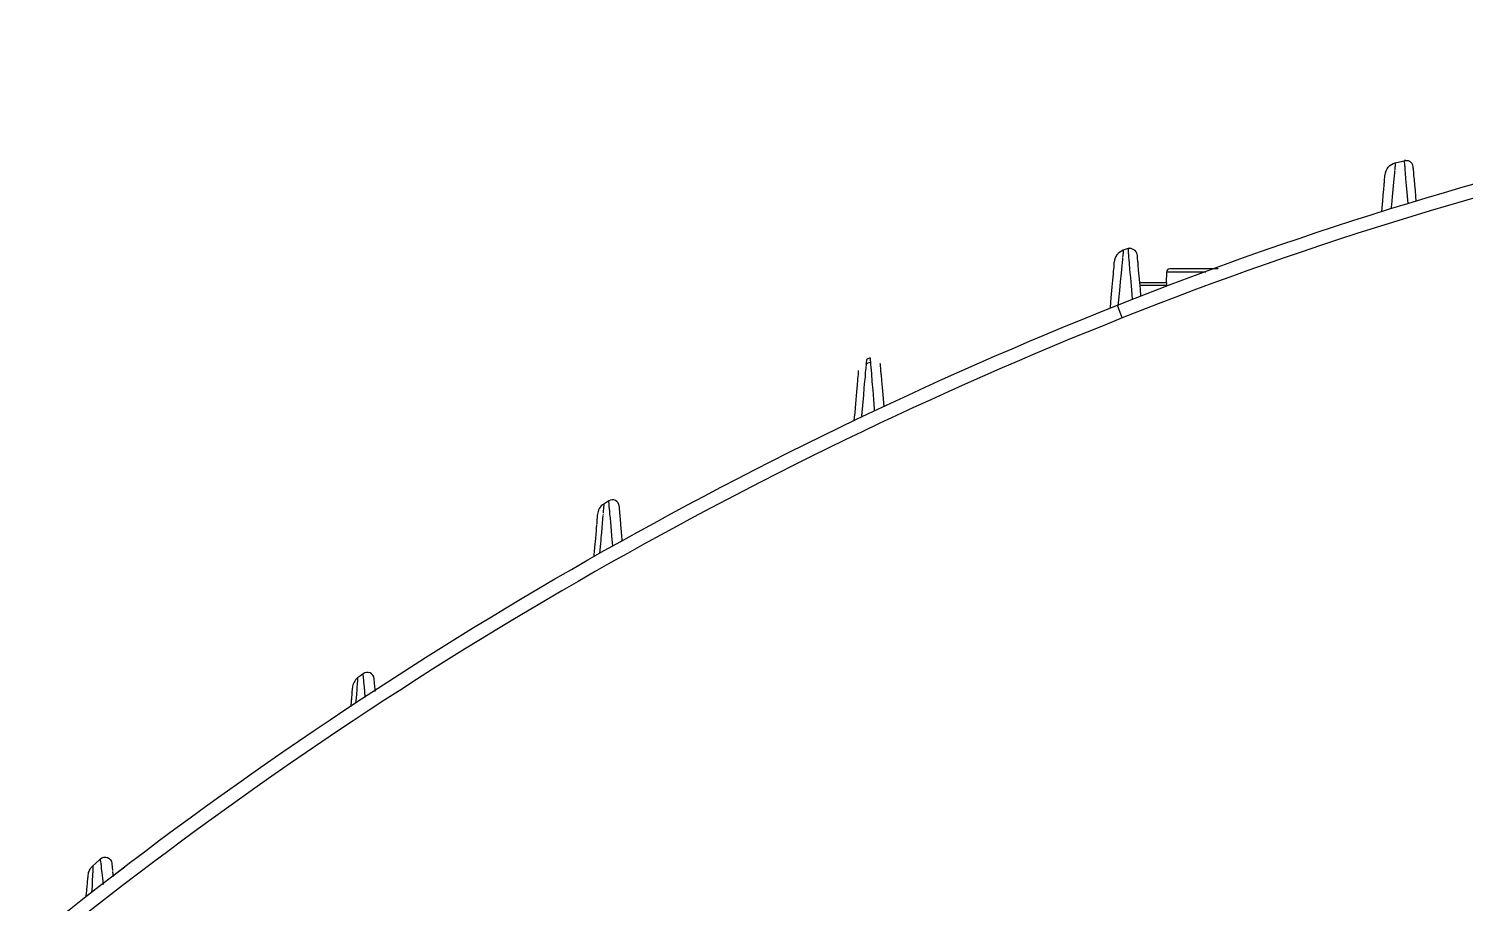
# Model space of a CAD drawing. Header units: millimetres. Extents: x 1291 to 5660, y 748 to 2981.
# Drawn here: x 2518.9 to 2623.8, y 2894.7 to 2958.6 of the extents above; entities that cross this region are included whole.
import ezdxf

# ---------------------------------------------------------------- set-up
doc = ezdxf.new("R2010")
doc.units = ezdxf.units.MM

msp = doc.modelspace()

# ---------------------------------------------------------------- linework, layer by layer
for points in [[(2518.86, 2891.82), (2518.87, 2891.83), (2518.93, 2891.88), (2518.98, 2891.92), (2518.99, 2891.93), (2519, 2891.94), (2519.71, 2892.51), (2520.41, 2893.07), (2521.11, 2893.63), (2521.82, 2894.19, -0.072459), (2598.42, 2938.36, -0.082943), (2685.89, 2957.28), (2698.79, 2957.82), (2711.69, 2958.21), (2724.6, 2958.46), (2737.52, 2958.56)], [(2742.24, 2957.55), (2737.51, 2957.55), (2724.61, 2957.45), (2711.71, 2957.21), (2698.82, 2956.81), (2685.93, 2956.27, 0.082906), (2598.78, 2937.43), (2598.52, 2938.09), (2598.42, 2938.36)], [(2617.74, 2945.19), (2617.77, 2945.49), (2617.81, 2945.95), (2617.85, 2946.39), (2617.88, 2946.8), (2617.92, 2947.16), (2617.92, 2947.24), (2617.93, 2947.32), (2617.94, 2947.45), (2617.95, 2947.58), (2617.96, 2947.68), (2617.97, 2947.77), (2617.97, 2947.83), (2617.98, 2947.87), (2617.98, 2947.88, -0.323074), (2618.73, 2948.77), (2619.47, 2948.94, -0.415061), (2620.01, 2948.48), (2620.01, 2948.47), (2620.02, 2948.44), (2620.02, 2948.39), (2620.03, 2948.31), (2620.04, 2948.22), (2620.05, 2948.1), (2620.05, 2948.04), (2620.06, 2947.98), (2620.06, 2947.9), (2620.07, 2947.83), (2620.1, 2947.51), (2620.14, 2947.14), (2620.18, 2946.74), (2620.21, 2946.31), (2620.24, 2945.97)], [(2599.91, 2941.61), (2599.9, 2941.74), (2599.89, 2941.85), (2599.88, 2941.94), (2599.88, 2942.01), (2599.87, 2942.05), (2599.87, 2942.06, 0.415061), (2599.21, 2942.49), (2598.85, 2942.37, 0.295633), (2598.18, 2941.51), (2598.17, 2941.49), (2598.17, 2941.44), (2598.16, 2941.37), (2598.15, 2941.27), (2598.15, 2941.14), (2598.13, 2940.99), (2598.12, 2940.81), (2598.1, 2940.63), (2598.06, 2940.19), (2598.02, 2939.7), (2597.97, 2939.17), (2597.92, 2938.61), (2597.88, 2938.14)], [(2605.79, 2941.02), (2602.26, 2941.02, 0.404401), (2602.02, 2940.77), (2601.99, 2940.01), (2601.99, 2940.01)], [(2562.24, 2921.12), (2562.23, 2921.21), (2562.21, 2921.5), (2562.19, 2921.79), (2562.14, 2922.31), (2562.1, 2922.77), (2562.09, 2922.87), (2562.08, 2922.96), (2562.08, 2923.01), (2562.06, 2923.14), (2562.05, 2923.3), (2562.04, 2923.44), (2562.03, 2923.54), (2562.03, 2923.62), (2562.02, 2923.67), (2562.02, 2923.68, 0.556707), (2561.25, 2924.06), (2560.88, 2923.83), (2560.79, 2923.77), (2560.7, 2923.69), (2560.63, 2923.6), (2560.56, 2923.51), (2560.51, 2923.4), (2560.47, 2923.29), (2560.44, 2923.19), (2560.42, 2923.08), (2560.41, 2922.99), (2560.38, 2922.58), (2560.37, 2922.38)], [(2544.19, 2910.13), (2544.19, 2910.15), (2544.18, 2910.26), (2544.17, 2910.35), (2544.16, 2910.44), (2544.15, 2910.54), (2544.14, 2910.69), (2544.13, 2910.82), (2544.11, 2911), (2544.1, 2911.07, 0.586756), (2543.3, 2911.43), (2543.1, 2911.27), (2542.9, 2911.12, 0.211774), (2542.52, 2910.41), (2542.51, 2910.32), (2542.48, 2910.07), (2542.47, 2909.9), (2542.45, 2909.68), (2542.44, 2909.62), (2542.44, 2909.57), (2542.43, 2909.5), (2542.43, 2909.44), (2542.42, 2909.31), (2542.4, 2909.17), (2542.39, 2909.04)], [(2523.53, 2897.38), (2523.79, 2897.61), (2524.03, 2897.84), (2524.07, 2897.86), (2524.1, 2897.9, -0.631492), (2524.94, 2897.56), (2524.94, 2897.5), (2524.96, 2897.35), (2524.97, 2897.25), (2524.98, 2897.13), (2524.98, 2897.06)]]:
    msp.add_lwpolyline(points, format="xyb")
for points in [[(2619.66, 2945.78), (2619.64, 2946.05), (2619.6, 2946.59), (2619.55, 2947.11), (2619.51, 2947.59), (2619.47, 2948.03), (2619.45, 2948.22), (2619.44, 2948.4), (2619.44, 2948.47), (2619.43, 2948.55), (2619.42, 2948.62), (2619.42, 2948.68), (2619.41, 2948.79), (2619.4, 2948.87), (2619.4, 2948.9), (2619.4, 2948.92), (2619.39, 2948.93)], [(2618.68, 2948.2), (2618.66, 2948.02), (2618.64, 2947.81), (2618.6, 2947.34), (2618.54, 2946.82), (2618.49, 2946.27), (2618.44, 2945.7), (2618.4, 2945.4)], [(2618.73, 2948.77), (2618.73, 2948.75), (2618.73, 2948.7), (2618.72, 2948.62), (2618.71, 2948.5), (2618.7, 2948.44), (2618.69, 2948.36), (2618.69, 2948.32), (2618.69, 2948.29), (2618.69, 2948.24)], [(2598.8, 2941.8), (2598.79, 2941.75), (2598.79, 2941.7), (2598.77, 2941.48), (2598.75, 2941.23), (2598.69, 2940.69), (2598.63, 2940.07), (2598.57, 2939.42), (2598.51, 2938.75), (2598.46, 2938.32)], [(2598.85, 2942.37), (2598.85, 2942.35), (2598.84, 2942.29), (2598.83, 2942.19), (2598.82, 2942.06), (2598.81, 2941.98), (2598.8, 2941.89), (2598.8, 2941.85)], [(2599.52, 2938.76), (2599.49, 2939.13), (2599.44, 2939.76), (2599.39, 2940.36), (2599.34, 2940.93), (2599.3, 2941.44), (2599.28, 2941.67), (2599.26, 2941.87), (2599.26, 2941.92), (2599.26, 2941.97), (2599.25, 2942.05), (2599.24, 2942.13), (2599.23, 2942.2), (2599.22, 2942.33), (2599.22, 2942.42), (2599.21, 2942.45), (2599.21, 2942.49)], [(2600.14, 2939.01), (2600.1, 2939.52), (2600.05, 2940.01), (2600.01, 2940.48), (2599.97, 2940.92), (2599.94, 2941.3), (2599.93, 2941.38), (2599.93, 2941.47), (2599.91, 2941.61)], [(2599.92, 2941.5), (2599.92, 2941.54), (2599.92, 2941.58)], [(2604.89, 2940.77), (2602.02, 2940.77)], [(2600.05, 2940.01), (2601.99, 2940.01)], [(2602, 2939.79), (2600.08, 2939.79)], [(2601.99, 2939.99), (2602, 2939.98), (2602, 2939.84), (2602.01, 2939.83), (2602, 2939.81)], [(2602, 2939.94), (2602, 2939.93)], [(2580.36, 2934.52), (2580.09, 2934.4), (2580.09, 2934.37), (2580.08, 2934.3), (2580.07, 2934.19), (2580.06, 2934.04), (2580.05, 2933.95), (2580.04, 2933.85), (2580.04, 2933.8), (2580.03, 2933.75), (2580.03, 2933.69), (2580.02, 2933.63), (2580, 2933.38), (2579.98, 2933.1), (2579.95, 2932.81), (2579.9, 2932.31), (2579.89, 2932.14), (2579.87, 2931.96), (2579.86, 2931.79), (2579.79, 2931.04), (2579.71, 2930.28), (2579.71, 2930.15)], [(2580.36, 2934.18), (2580.18, 2934.11), (2580.01, 2934.02)], [(2580.7, 2930.61), (2580.68, 2930.77), (2580.62, 2931.47), (2580.57, 2932.14), (2580.51, 2932.77), (2580.47, 2933.34), (2580.45, 2933.6), (2580.42, 2933.82), (2580.42, 2933.88), (2580.41, 2933.98), (2580.41, 2934.03), (2580.4, 2934.12), (2580.39, 2934.2), (2580.38, 2934.34), (2580.37, 2934.44), (2580.37, 2934.47), (2580.36, 2934.5)], [(2579.19, 2929.93), (2579.22, 2930.17), (2579.25, 2930.5), (2579.27, 2930.83), (2579.3, 2931.15), (2579.33, 2931.45), (2579.38, 2932.03), (2579.42, 2932.54), (2579.43, 2932.65), (2579.44, 2932.76), (2579.45, 2932.87), (2579.46, 2932.96), (2579.47, 2933.14), (2579.49, 2933.29), (2579.5, 2933.41), (2579.51, 2933.5), (2579.51, 2933.55), (2579.51, 2933.58)], [(2581.07, 2934.11), (2581.08, 2934.05), (2581.09, 2933.89), (2581.1, 2933.76), (2581.12, 2933.61), (2581.12, 2933.57), (2581.12, 2933.52), (2581.13, 2933.49), (2581.13, 2933.45), (2581.14, 2933.35), (2581.15, 2933.26), (2581.19, 2932.82), (2581.23, 2932.34), (2581.28, 2931.81), (2581.33, 2931.25), (2581.35, 2930.94)], [(2560.89, 2923.84), (2560.88, 2923.81), (2560.88, 2923.73), (2560.87, 2923.61), (2560.86, 2923.45), (2560.85, 2923.35), (2560.84, 2923.24), (2560.83, 2923.18)], [(2561.55, 2920.74), (2561.48, 2921.51), (2561.45, 2921.86), (2561.42, 2922.19), (2561.4, 2922.5), (2561.37, 2922.8), (2561.34, 2923.08), (2561.32, 2923.32), (2561.31, 2923.49), (2561.29, 2923.63), (2561.28, 2923.72), (2561.27, 2923.86), (2561.26, 2923.98), (2561.26, 2924.01), (2561.26, 2924.06), (2561.25, 2924.06)], [(2560.82, 2923), (2560.8, 2922.72), (2560.77, 2922.42), (2560.75, 2922.09), (2560.72, 2921.73), (2560.7, 2921.55), (2560.68, 2921.36), (2560.67, 2921.16), (2560.65, 2920.97), (2560.58, 2920.21)], [(2560.83, 2923.12), (2560.83, 2923.06)], [(2561.31, 2923.38), (2561.31, 2923.43)], [(2560.36, 2922.33), (2560.36, 2922.27), (2560.35, 2922.21), (2560.34, 2922.15), (2560.33, 2922.03), (2560.32, 2921.89), (2560.27, 2921.32), (2560.22, 2920.67), (2560.19, 2920.33), (2560.17, 2920.15), (2560.15, 2919.97), (2560.15, 2919.96)], [(2542.9, 2911.12), (2542.9, 2911.09), (2542.89, 2911.01), (2542.88, 2910.89), (2542.87, 2910.72), (2542.86, 2910.62), (2542.85, 2910.51), (2542.84, 2910.32), (2542.84, 2910.25), (2542.81, 2909.97), (2542.78, 2909.65), (2542.75, 2909.27)], [(2543.45, 2909.7), (2543.42, 2910.15), (2543.39, 2910.43), (2543.37, 2910.68), (2543.36, 2910.73), (2543.35, 2910.89), (2543.34, 2910.99), (2543.33, 2911.08), (2543.32, 2911.23), (2543.31, 2911.34), (2543.3, 2911.38), (2543.3, 2911.4), (2543.3, 2911.41)], [(2542.85, 2910.44), (2542.85, 2910.39)], [(2543.36, 2910.79), (2543.35, 2910.84)], [(2524.32, 2896.04), (2524.27, 2896.5), (2524.23, 2896.87), (2524.19, 2897.2), (2524.19, 2897.28), (2524.18, 2897.35), (2524.17, 2897.41), (2524.16, 2897.48), (2524.15, 2897.59), (2524.13, 2897.69), (2524.12, 2897.77), (2524.11, 2897.84), (2524.11, 2897.86), (2524.11, 2897.87), (2524.11, 2897.89), (2524.1, 2897.89)], [(2523.07, 2895.13), (2523.07, 2895.17), (2523.11, 2895.59), (2523.14, 2895.96), (2523.15, 2896.05), (2523.16, 2896.12), (2523.17, 2896.2), (2523.17, 2896.27), (2523.18, 2896.4), (2523.19, 2896.51), (2523.2, 2896.6), (2523.21, 2896.66), (2523.21, 2896.7), (2523.21, 2896.72), (2523.22, 2896.82), (2523.24, 2896.91), (2523.27, 2896.99), (2523.31, 2897.08), (2523.36, 2897.16), (2523.41, 2897.24), (2523.47, 2897.31), (2523.53, 2897.38)], [(2523.53, 2897.38), (2523.54, 2897.37), (2523.54, 2897.09), (2523.54, 2896.97), (2523.54, 2896.91), (2523.53, 2896.83), (2523.53, 2896.76), (2523.53, 2896.68), (2523.51, 2896.33), (2523.49, 2895.92), (2523.46, 2895.41)], [(2523.54, 2897.35), (2523.54, 2897.33)], [(2524.99, 2896.99), (2524.99, 2896.92), (2525, 2896.85), (2525.02, 2896.6)], [(2525.02, 2896.66), (2525.88, 2897.32)]]:
    msp.add_lwpolyline(points)
for centre, radius, start, end in [((2619.86, 2946.66), 2.32, 99.6447, 101.5946), ((2711.66, 2653.48), 305.56, 111.6809, 128.2639)]:
    msp.add_arc(centre, radius, start, end)
msp.add_open_spline([(2599.33, 2942.52), (2599.29, 2942.51), (2599.25, 2942.51), (2599.21, 2942.49)], degree=3)

doc.saveas('drawing.dxf')
